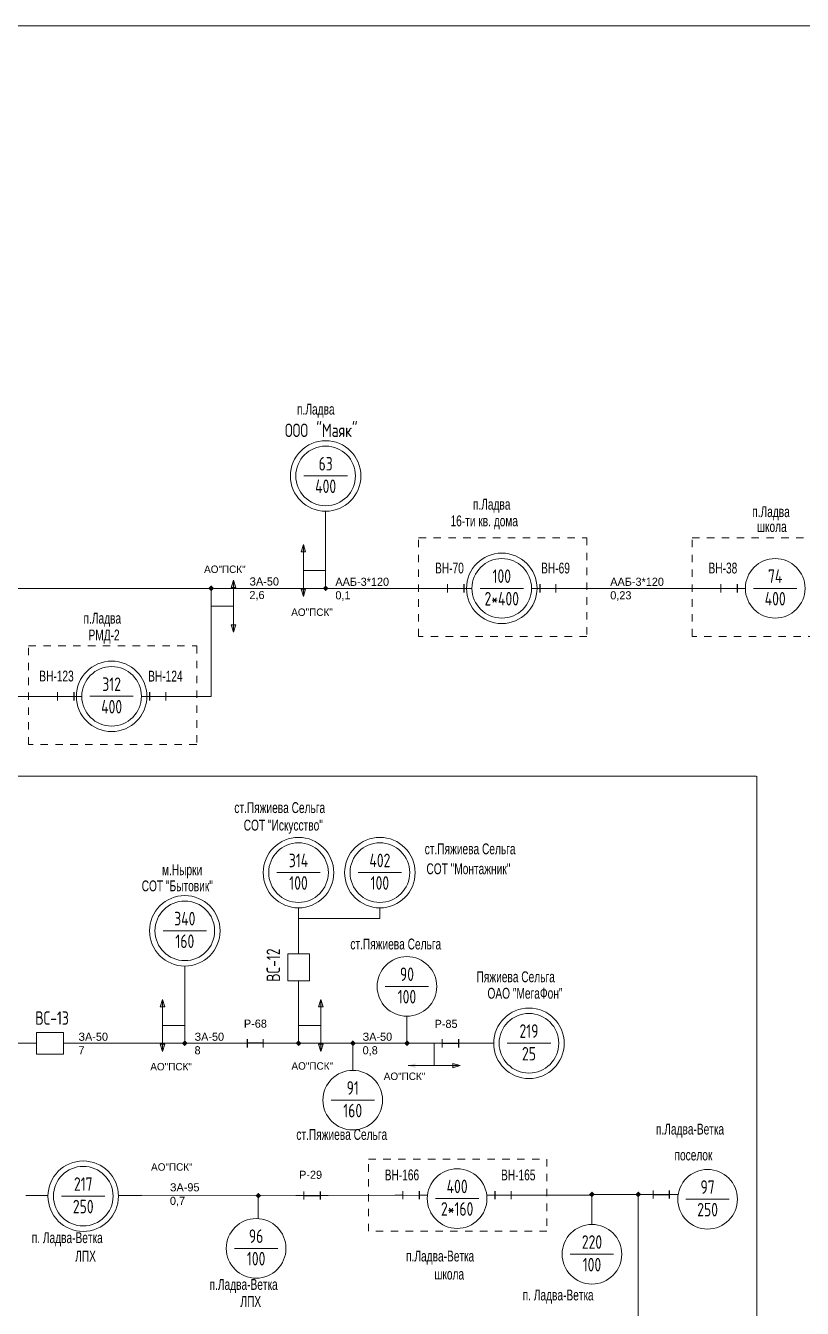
# Model space of a CAD drawing. Header units: millimetres. Extents: x 761 to 2477, y -1102 to -145.
# Drawn here: x 1153.2 to 1257.7, y -977.4 to -804.8 of the extents above; entities that cross this region are included whole.
import ezdxf
from ezdxf.enums import TextEntityAlignment as Align

# ---------------------------------------------------------------- set-up
doc = ezdxf.new("R2010")
doc.units = ezdxf.units.MM
doc.linetypes.add('JIS_02_1.0', pattern=[2, 1, -1])
for name, color, linetype, lineweight in [('10_КВ', 250, 'Continuous', 18), ('АТРИБУТЫ', 7, 'Continuous', 13), ('РАЗЪЕД_РУБИЛЬН', 150, 'Continuous', 13), ('ТЕКСТ', 7, 'Continuous', 13)]:
    doc.layers.add(name, color=color, linetype=linetype, lineweight=lineweight)
doc.layers.add('Слой1', color=7, linetype='Continuous', lineweight=13, plot=False)
doc.layers.add('СХ_ОПЕРАТИВНАЯ', color=10, linetype='Continuous')
doc.layers.add('ШУНТ_РАЗЪЕД', color=161, linetype='Continuous')
doc.styles.add('ATTRIB', font='txt.shx', dxfattribs={"width": 0.7, "height": 5})
doc.styles.add('ТЕКСТ_МОДЕЛИ', font='txt.shx', dxfattribs={"width": 0.7, "height": 5})

# ---------------------------------------------------------------- blocks, each defined once
blk = doc.blocks.new('ВЫКЛ_НАГРУЗКИ')
at = {"color": 0, "linetype": 'ByBlock'}
for p, q in [((0, 0), (0, -3)), ((0, -9), (0, -12))]:
    blk.add_line(p, q, dxfattribs=at)
at = {"layer": 'РАЗЪЕД_РУБИЛЬН', "color": 0, "linetype": 'ByBlock'}
blk.add_line((-1.5, -3), (1.5, -3), dxfattribs=at)
at = {"layer": 'СХ_ОПЕРАТИВНАЯ', "color": 0, "linetype": 'ByBlock'}
blk.add_line((-1.5, -9), (1.5, -9), dxfattribs=at)
at = {"layer": 'РАЗЪЕД_РУБИЛЬН', "color": 7, "style": 'ATTRIB', "width": 0.7}
blk.add_attdef('ДИСП_НОМ', text='', height=5, dxfattribs=at).set_placement((-4.75, -6), align=Align.MIDDLE_RIGHT)
at = {"layer": 'РАЗЪЕД_РУБИЛЬН', "color": 7, "style": 'ATTRIB', "width": 0.7, "flags": 1}
blk.add_attdef('КОД', text='', height=5, dxfattribs=at).set_placement((-4.75, -12), align=Align.MIDDLE_RIGHT)
blk = doc.blocks.new('ТРАНСФ_ПОДСТ')
at = {"color": 7}
blk.add_line((-8, -11), (8, -11), dxfattribs=at)
at = {"color": 0}
blk.add_circle((0, -11), 11, dxfattribs=at)
at = {"layer": 'АТРИБУТЫ', "style": 'ATTRIB', "width": 0.7, "flags": 4}
for tag, p in [('OBOZN', (0, -9)), ('MOCHNOCT', (0, -17.33))]:
    blk.add_attdef(tag, text='', height=5, dxfattribs=at).set_placement(p, align=Align.CENTER)
at = {"layer": 'АТРИБУТЫ', "style": 'ТЕКСТ_МОДЕЛИ', "width": 0.7}
blk.add_attdef('MESTO_1', text='', height=5, dxfattribs=at).set_placement((14, -11), align=Align.BOTTOM_LEFT)
blk.add_attdef('MESTO_2', text='', height=5, dxfattribs=at).set_placement((14, -12), align=Align.TOP_LEFT)
blk = doc.blocks.new('ОТВЕТВЛЕНИЕ')
at = {"color": 0, "linetype": 'ByBlock'}
blk.add_solid([(0, 1.06), (1.06, 0), (-1.06, 0), (0, -1.06)], dxfattribs=at)
blk = doc.blocks.new('ВЫКЛЮЧАТЕЛЬ')
at = {"color": 0, "linetype": 'ByBlock'}
for p, q in [((0, 0), (0, -3)), ((0, -13), (0, -16))]:
    blk.add_line(p, q, dxfattribs=at)
blk.add_lwpolyline([(-4, -3), (4, -3), (4, -13), (-4, -13)], close=True, dxfattribs=at)
at = {"layer": 'АТРИБУТЫ', "style": 'ATTRIB', "width": 0.7}
blk.add_attdef('ДИСП_НОМ', text='', height=5, dxfattribs=at).set_placement((-6, -8), align=Align.MIDDLE_RIGHT)
at = {"layer": 'АТРИБУТЫ', "style": 'ATTRIB', "width": 0.7, "flags": 1}
blk.add_attdef('КОД', text='', height=5, dxfattribs=at).set_placement((-6, -14), align=Align.MIDDLE_RIGHT)
blk = doc.blocks.new('РАЗЪЕДИНИТЕЛЬ')
at = {"color": 0, "linetype": 'ByBlock'}
for p, q in [((0, 0), (0, -3)), ((0, -9), (0, -12))]:
    blk.add_line(p, q, dxfattribs=at)
at = {"layer": 'РАЗЪЕД_РУБИЛЬН', "color": 0, "linetype": 'ByBlock'}
blk.add_line((-1.5, -3), (1.5, -3), dxfattribs=at)
at = {"layer": 'СХ_ОПЕРАТИВНАЯ', "color": 0, "linetype": 'ByBlock'}
blk.add_line((-1.5, -9), (1.5, -9), dxfattribs=at)
at = {"layer": 'ШУНТ_РАЗЪЕД', "color": 0}
blk.add_line((0, -3), (0, -9), dxfattribs=at)
at = {"layer": 'РАЗЪЕД_РУБИЛЬН', "color": 7, "style": 'ATTRIB', "width": 0.7}
blk.add_attdef('ДИСП_НОМ', text='', height=5, dxfattribs=at).set_placement((-4.75, -6), align=Align.MIDDLE_RIGHT)
at = {"layer": 'РАЗЪЕД_РУБИЛЬН', "color": 7, "style": 'ATTRIB', "width": 0.7, "flags": 1}
blk.add_attdef('КОД', text='', height=5, dxfattribs=at).set_placement((-4.75, -12), align=Align.MIDDLE_RIGHT)

msp = doc.modelspace()

# ---------------------------------------------------------------- hatches: boundary and pattern name
at = {"layer": '10_КВ'}
h = msp.add_hatch(color=256, dxfattribs=at)
h.paths.add_polyline_path([(1190.58, -874.61), (1190.58, -875.61), (1190.88, -875.61)])
h.paths.add_polyline_path([(1190.58, -874.61), (1190.28, -875.61), (1190.58, -875.61)])
h.paths.add_polyline_path([(1190.88, -880.61), (1190.58, -880.61), (1190.58, -881.61)])
h.paths.add_polyline_path([(1190.58, -880.61), (1190.28, -880.61), (1190.58, -881.61)])
h = msp.add_hatch(color=256, dxfattribs=at)
h.paths.add_polyline_path([(1181.18, -879.39), (1181.18, -880.39), (1180.88, -880.39)])
h.paths.add_polyline_path([(1181.18, -879.39), (1181.48, -880.39), (1181.18, -880.39)])
h.paths.add_polyline_path([(1180.88, -885.39), (1181.18, -885.39), (1181.18, -886.39)])
h.paths.add_polyline_path([(1181.18, -885.39), (1181.48, -885.39), (1181.18, -886.39)])
h = msp.add_hatch(color=256, dxfattribs=at)
h.paths.add_polyline_path([(1171.64, -935.82), (1171.64, -936.82), (1171.94, -936.82)])
h.paths.add_polyline_path([(1171.64, -935.82), (1171.34, -936.82), (1171.64, -936.82)])
h.paths.add_polyline_path([(1171.94, -941.82), (1171.64, -941.82), (1171.64, -942.82)])
h.paths.add_polyline_path([(1171.64, -941.82), (1171.34, -941.82), (1171.64, -942.82)])
h = msp.add_hatch(color=256, dxfattribs=at)
h.paths.add_polyline_path([(1192.93, -935.82), (1192.93, -936.82), (1192.63, -936.82)])
h.paths.add_polyline_path([(1192.93, -935.82), (1193.23, -936.82), (1192.93, -936.82)])
h.paths.add_polyline_path([(1192.63, -941.82), (1192.93, -941.82), (1192.93, -942.82)])
h.paths.add_polyline_path([(1192.93, -941.82), (1193.23, -941.82), (1192.93, -942.82)])
h = msp.add_hatch(color=256, dxfattribs=at)
h.paths.add_polyline_path([(1211.66, -944.71), (1210.66, -944.71), (1210.66, -944.41)])
h.paths.add_polyline_path([(1211.66, -944.71), (1210.66, -945.01), (1210.66, -944.71)])
h.paths.add_polyline_path([(1205.66, -944.41), (1205.66, -944.71), (1204.66, -944.71)])
h.paths.add_polyline_path([(1204.66, -944.71), (1205.66, -944.71), (1205.66, -945.01)])

# ---------------------------------------------------------------- linework, layer by layer
for p, q in [((1193.58, -880.11), (1193.58, -870.11)), ((1190.58, -874.61), (1190.28, -875.61)), ((1190.58, -881.61), (1190.58, -874.61)), ((1190.58, -874.61), (1190.88, -875.61)), ((1190.28, -875.61), (1190.88, -875.61)), ((1190.58, -878.11), (1193.58, -878.11)), ((1181.18, -879.39), (1180.88, -880.39)), ((1181.18, -886.39), (1181.18, -879.39)), ((1181.18, -879.39), (1181.48, -880.39)), ((1151.48, -880.5), (1178.18, -880.5)), ((1178.18, -895.03), (1178.18, -880.5)), ((1178.57, -880.5), (1193.57, -880.5)), ((1181.48, -880.39), (1180.88, -880.39)), ((1190.58, -881.61), (1190.28, -880.61)), ((1190.28, -880.61), (1190.88, -880.61)), ((1190.58, -881.61), (1190.88, -880.61)), ((1193.57, -880.5), (1208.88, -880.5)), ((1209.97, -880.5), (1212.16, -880.5)), ((1222.36, -880.5), (1224.55, -880.5)), ((1225.64, -880.5), (1245.64, -880.5)), ((1246.74, -880.5), (1248.93, -880.5)), ((1181.18, -882.89), (1178.18, -882.89)), ((1181.18, -886.39), (1180.88, -885.39)), ((1181.48, -885.39), (1180.88, -885.39)), ((1181.18, -886.39), (1181.48, -885.39)), ((1141.42, -895.03), (1156.42, -895.03)), ((1157.51, -895.03), (1159.7, -895.03)), ((1169.9, -895.03), (1172.09, -895.03)), ((1173.18, -895.03), (1178.18, -895.03)), ((1098.27, -905.78), (1251.47, -905.78)), ((1251.56, -905.78), (1251.56, -1009.53)), ((1189.93, -924.94), (1189.93, -923.48)), ((1189.93, -928.59), (1189.93, -924.94)), ((1189.93, -924.94), (1200.87, -924.94)), ((1200.87, -924.94), (1200.87, -923.48)), ((1174.64, -941.32), (1174.64, -931.32)), ((1189.93, -941.71), (1189.93, -934.42)), ((1171.64, -935.82), (1171.34, -936.82)), ((1171.34, -936.82), (1171.94, -936.82)), ((1171.64, -942.82), (1171.64, -935.82)), ((1171.64, -935.82), (1171.94, -936.82)), ((1192.93, -935.82), (1192.63, -936.82)), ((1193.23, -936.82), (1192.63, -936.82)), ((1192.93, -942.82), (1192.93, -935.82)), ((1192.93, -935.82), (1193.23, -936.82)), ((1204.51, -941.71), (1204.51, -938.06)), ((1171.64, -939.32), (1174.64, -939.32)), ((1192.93, -939.32), (1189.93, -939.32)), ((1142.65, -941.71), (1153.58, -941.71)), ((1159.42, -941.71), (1174.42, -941.71)), ((1171.64, -942.82), (1171.34, -941.82)), ((1171.34, -941.82), (1171.94, -941.82)), ((1171.64, -942.82), (1171.94, -941.82)), ((1174.63, -941.71), (1181.92, -941.71)), ((1186.29, -941.71), (1189.93, -941.71)), ((1189.93, -941.71), (1197.22, -941.71)), ((1192.93, -942.82), (1192.63, -941.82)), ((1193.23, -941.82), (1192.63, -941.82)), ((1192.93, -942.82), (1193.23, -941.82)), ((1197.22, -941.71), (1204.51, -941.71)), ((1197.22, -945.35), (1197.22, -941.71)), ((1204.51, -941.71), (1208.16, -941.71)), ((1208.16, -944.71), (1208.16, -941.71)), ((1212.53, -941.71), (1216.18, -941.71)), ((1204.66, -944.71), (1211.66, -944.71)), ((1211.66, -944.71), (1210.66, -944.41)), ((1210.66, -945.01), (1210.66, -944.41)), ((1211.66, -944.71), (1210.66, -945.01)), ((1153.25, -962.19), (1156.25, -962.19)), ((1168.82, -962.17), (1165.72, -962.18)), ((1168.81, -962.16), (1184.14, -962.21)), ((1184.52, -962.21), (1184.52, -962.21)), ((1184.52, -965.3), (1184.52, -962.35)), ((1218.54, -962.15), (1216.35, -962.15)), ((1219.63, -962.15), (1229.35, -962.15)), ((1229.38, -962.05), (1237.17, -962.05)), ((1229.39, -966.08), (1229.39, -962.43))]:
    msp.add_line(p, q, dxfattribs=at)
at = {"layer": '10_КВ', "color": 7, "ltscale": 100}
for p, q in [((1206.18, -962.15), (1184.52, -962.21)), ((1235.62, -1002.24), (1235.62, -962.25))]:
    msp.add_line(p, q, dxfattribs=at)
at = {"layer": '10_КВ', "linetype": 'JIS_02_1.0'}
for points in [[(1206.08, -873.71), (1228.71, -873.71), (1228.71, -886.97), (1206.08, -886.97)], [(1242.85, -873.71), (1265.47, -873.71), (1265.47, -886.97), (1242.85, -886.97)], [(1153.62, -888.25), (1176.24, -888.25), (1176.24, -901.51), (1153.62, -901.51)], [(1199.33, -966.99), (1199.33, -957.28), (1223.33, -957.28), (1223.33, -966.99)]]:
    msp.add_lwpolyline(points, close=True, dxfattribs=at)
at = {"layer": '10_КВ'}
for centre in [(1193.58, -865.38), (1217.26, -880.5), (1164.8, -895.03), (1189.93, -918.75), (1200.87, -918.75), (1174.64, -926.58), (1220.92, -941.71), (1160.98, -962.28)]:
    msp.add_circle(centre, 4.74, dxfattribs=at)
at = {"layer": 'Слой1', "color": 3}
for points in [[(1005.25, -804.8), (1425.25, -804.8), (1425.25, -507.8), (1005.25, -507.8)], [(1005.25, -1101.8), (1425.25, -1101.8), (1425.25, -804.8), (1005.25, -804.8)]]:
    msp.add_lwpolyline(points, close=True, dxfattribs=at)

# ---------------------------------------------------------------- block references
at = {"layer": '10_КВ'}
ref = msp.add_blockref('ТРАНСФ_ПОДСТ', (1193.58, -861.37), dxfattribs=dict(at, xscale=0.3645000000000209, yscale=0.3645000000000209, zscale=0.3645000000000209))
ref.add_attrib('MESTO_1', 'п.Ладва', dxfattribs={"layer": 'АТРИБУТЫ', "height": 1.458, "width": 0.7}).set_placement((1189.73, -857.56), align=Align.BOTTOM_LEFT)
ref.add_attrib('MESTO_2', 'ООО "Маяк"', dxfattribs={"layer": 'АТРИБУТЫ', "height": 1.823, "style": 'ТЕКСТ_МОДЕЛИ', "width": 0.7}).set_placement((1188.1, -858.33), align=Align.TOP_LEFT)
ref.add_attrib('OBOZN', '63', dxfattribs={"layer": 'АТРИБУТЫ', "height": 1.823, "style": 'ATTRIB', "width": 0.7, "flags": 4}).set_placement((1193.58, -864.65), align=Align.CENTER)
ref.add_attrib('MOCHNOCT', '400', dxfattribs={"layer": 'АТРИБУТЫ', "height": 1.823, "style": 'ATTRIB', "width": 0.7, "flags": 4}).set_placement((1193.58, -867.68), align=Align.CENTER)
ref = msp.add_blockref('ТРАНСФ_ПОДСТ', (1217.26, -876.49), dxfattribs=dict(at, xscale=0.3645000000000209, yscale=0.3645000000000209, zscale=0.3645000000000209))
ref.add_attrib('MESTO_1', 'п.Ладва', dxfattribs={"layer": 'АТРИБУТЫ', "height": 1.458, "width": 0.7}).set_placement((1213.38, -870.35), align=Align.BOTTOM_LEFT)
ref.add_attrib('MESTO_2', '16-ти кв. дома', dxfattribs={"layer": 'АТРИБУТЫ', "height": 1.458, "width": 0.7}).set_placement((1210.37, -870.7), align=Align.TOP_LEFT)
ref.add_attrib('OBOZN', '100', dxfattribs={"layer": 'АТРИБУТЫ', "height": 1.823, "style": 'ATTRIB', "width": 0.7, "flags": 4}).set_placement((1217.26, -879.77), align=Align.CENTER)
ref.add_attrib('MOCHNOCT', '2*400', dxfattribs={"layer": 'АТРИБУТЫ', "height": 1.823, "style": 'ATTRIB', "width": 0.7, "flags": 4}).set_placement((1217.26, -882.81), align=Align.CENTER)
ref = msp.add_blockref('ТРАНСФ_ПОДСТ', (1254.03, -876.49), dxfattribs=dict(at, xscale=0.3645000000000209, yscale=0.3645000000000209, zscale=0.3645000000000209))
ref.add_attrib('MESTO_1', 'п.Ладва', dxfattribs={"layer": 'АТРИБУТЫ', "height": 1.458, "width": 0.7}).set_placement((1250.94, -871.35), align=Align.BOTTOM_LEFT)
ref.add_attrib('MESTO_2', 'школа', dxfattribs={"layer": 'АТРИБУТЫ', "height": 1.458, "width": 0.7}).set_placement((1251.57, -871.46), align=Align.TOP_LEFT)
ref.add_attrib('OBOZN', '74', dxfattribs={"layer": 'АТРИБУТЫ', "height": 1.823, "style": 'ATTRIB', "width": 0.7, "flags": 4}).set_placement((1254.03, -879.77), align=Align.CENTER)
ref.add_attrib('MOCHNOCT', '400', dxfattribs={"layer": 'АТРИБУТЫ', "height": 1.823, "style": 'ATTRIB', "width": 0.7, "flags": 4}).set_placement((1254.03, -882.81), align=Align.CENTER)
ref = msp.add_blockref('ВЫКЛ_НАГРУЗКИ', (1208.88, -880.5), dxfattribs=dict(at, xscale=-0.3644999999999996, yscale=0.3644999999999996, zscale=0.3645, rotation=90))
ref.add_attrib('ДИСП_НОМ', 'ВН-70', dxfattribs={"layer": 'РАЗЪЕД_РУБИЛЬН', "color": 7, "height": 1.458, "width": 0.7}).set_placement((1212.16, -877.77), align=Align.MIDDLE_RIGHT)
ref = msp.add_blockref('ВЫКЛ_НАГРУЗКИ', (1225.64, -880.5), dxfattribs=dict(at, xscale=0.3644999999999996, yscale=0.3644999999999996, zscale=0.3644999999999996, rotation=270))
ref.add_attrib('ДИСП_НОМ', 'ВН-69', dxfattribs={"layer": 'РАЗЪЕД_РУБИЛЬН', "color": 7, "height": 1.458, "width": 0.7}).set_placement((1224.49, -877.77), align=Align.MIDDLE)
ref = msp.add_blockref('ВЫКЛ_НАГРУЗКИ', (1245.64, -880.5), dxfattribs=dict(at, xscale=-0.3644999999999996, yscale=0.3644999999999996, zscale=0.3645, rotation=90))
ref.add_attrib('ДИСП_НОМ', 'ВН-38', dxfattribs={"layer": 'РАЗЪЕД_РУБИЛЬН', "color": 7, "height": 1.458, "width": 0.7}).set_placement((1248.93, -877.77), align=Align.MIDDLE_RIGHT)
at = {"layer": '10_КВ', "xscale": 0.3645000000000209, "yscale": 0.3645000000000209, "zscale": 0.3645000000000209}
for p in [(1178.18, -880.5), (1193.58, -880.5), (1174.64, -941.71), (1189.93, -941.71), (1197.24, -941.71), (1204.53, -941.71), (1184.53, -962.21), (1229.39, -962.05), (1235.62, -962.05)]:
    msp.add_blockref('ОТВЕТВЛЕНИЕ', p, dxfattribs=at)
at = {"layer": '10_КВ'}
ref = msp.add_blockref('ТРАНСФ_ПОДСТ', (1164.8, -891.02), dxfattribs=dict(at, xscale=0.3645000000000209, yscale=0.3645000000000209, zscale=0.3645000000000209))
ref.add_attrib('MESTO_1', 'п.Ладва', dxfattribs={"layer": 'АТРИБУТЫ', "height": 1.458, "width": 0.7}).set_placement((1161.02, -885.68), align=Align.BOTTOM_LEFT)
ref.add_attrib('MESTO_2', 'РМД-2', dxfattribs={"layer": 'АТРИБУТЫ', "height": 1.458, "width": 0.7}).set_placement((1161.69, -886.05), align=Align.TOP_LEFT)
ref.add_attrib('OBOZN', '312', dxfattribs={"layer": 'АТРИБУТЫ', "height": 1.823, "style": 'ATTRIB', "width": 0.7, "flags": 4}).set_placement((1164.8, -894.31), align=Align.CENTER)
ref.add_attrib('MOCHNOCT', '400', dxfattribs={"layer": 'АТРИБУТЫ', "height": 1.823, "style": 'ATTRIB', "width": 0.7, "flags": 4}).set_placement((1164.8, -897.34), align=Align.CENTER)
ref = msp.add_blockref('ВЫКЛ_НАГРУЗКИ', (1156.42, -895.03), dxfattribs=dict(at, xscale=-0.3644999999999996, yscale=0.3644999999999996, zscale=0.3645, rotation=90))
ref.add_attrib('ДИСП_НОМ', 'ВН-123', dxfattribs={"layer": 'РАЗЪЕД_РУБИЛЬН', "color": 7, "height": 1.458, "width": 0.7}).set_placement((1159.7, -892.3), align=Align.MIDDLE_RIGHT)
ref = msp.add_blockref('ВЫКЛ_НАГРУЗКИ', (1173.18, -895.03), dxfattribs=dict(at, xscale=0.3644999999999996, yscale=0.3644999999999996, zscale=0.3644999999999996, rotation=270))
ref.add_attrib('ДИСП_НОМ', 'ВН-124', dxfattribs={"layer": 'РАЗЪЕД_РУБИЛЬН', "color": 7, "height": 1.458, "width": 0.7}).set_placement((1172.03, -892.3), align=Align.MIDDLE)
ref = msp.add_blockref('ТРАНСФ_ПОДСТ', (1189.93, -914.74), dxfattribs=dict(at, xscale=0.3645000000000209, yscale=0.3645000000000209, zscale=0.3645000000000209))
ref.add_attrib('MESTO_1', 'ст.Пяжиева Сельга', dxfattribs={"layer": 'АТРИБУТЫ', "height": 1.458, "width": 0.7}).set_placement((1181.3, -911.17), align=Align.BOTTOM_LEFT)
ref.add_attrib('MESTO_2', 'СОТ "Искусство"', dxfattribs={"layer": 'АТРИБУТЫ', "height": 1.458, "width": 0.7}).set_placement((1182.56, -911.63), align=Align.TOP_LEFT)
ref.add_attrib('OBOZN', '314', dxfattribs={"layer": 'АТРИБУТЫ', "height": 1.823, "style": 'ATTRIB', "width": 0.7, "flags": 4}).set_placement((1189.93, -918.02), align=Align.CENTER)
ref.add_attrib('MOCHNOCT', '100', dxfattribs={"layer": 'АТРИБУТЫ', "height": 1.823, "style": 'ATTRIB', "width": 0.7, "flags": 4}).set_placement((1189.93, -921.05), align=Align.CENTER)
ref = msp.add_blockref('ТРАНСФ_ПОДСТ', (1200.87, -914.74), dxfattribs=dict(at, xscale=0.3645000000000209, yscale=0.3645000000000209, zscale=0.3645000000000209))
ref.add_attrib('MESTO_1', 'ст.Пяжиева Сельга', dxfattribs={"layer": 'АТРИБУТЫ', "height": 1.458, "width": 0.7}).set_placement((1206.9, -916.72), align=Align.BOTTOM_LEFT)
ref.add_attrib('MESTO_2', 'СОТ "Монтажник"', dxfattribs={"layer": 'АТРИБУТЫ', "height": 1.458, "width": 0.7}).set_placement((1207.13, -917.5), align=Align.TOP_LEFT)
ref.add_attrib('OBOZN', '402', dxfattribs={"layer": 'АТРИБУТЫ', "height": 1.823, "style": 'ATTRIB', "width": 0.7, "flags": 4}).set_placement((1200.87, -918.02), align=Align.CENTER)
ref.add_attrib('MOCHNOCT', '100', dxfattribs={"layer": 'АТРИБУТЫ', "height": 1.823, "style": 'ATTRIB', "width": 0.7, "flags": 4}).set_placement((1200.87, -921.05), align=Align.CENTER)
ref = msp.add_blockref('ТРАНСФ_ПОДСТ', (1174.64, -922.57), dxfattribs=dict(at, xscale=0.3645000000000209, yscale=0.3645000000000209, zscale=0.3645000000000209))
ref.add_attrib('MESTO_1', 'м.Нырки', dxfattribs={"layer": 'АТРИБУТЫ', "height": 1.458, "width": 0.7}).set_placement((1171.58, -919.53), align=Align.BOTTOM_LEFT)
ref.add_attrib('MESTO_2', 'СОТ "Бытовик"', dxfattribs={"layer": 'АТРИБУТЫ', "height": 1.458, "width": 0.7}).set_placement((1168.84, -919.8), align=Align.TOP_LEFT)
ref.add_attrib('OBOZN', '340', dxfattribs={"layer": 'АТРИБУТЫ', "height": 1.823, "style": 'ATTRIB', "width": 0.7, "flags": 4}).set_placement((1174.64, -925.85), align=Align.CENTER)
ref.add_attrib('MOCHNOCT', '160', dxfattribs={"layer": 'АТРИБУТЫ', "height": 1.823, "style": 'ATTRIB', "width": 0.7, "flags": 4}).set_placement((1174.64, -928.89), align=Align.CENTER)
ref = msp.add_blockref('ТРАНСФ_ПОДСТ', (1204.51, -930.05), dxfattribs=dict(at, xscale=0.3645000000000209, yscale=0.3645000000000209, zscale=0.3645000000000209))
ref.add_attrib('MESTO_1', 'ст.Пяжиева Сельга', dxfattribs={"layer": 'АТРИБУТЫ', "height": 1.458, "width": 0.7}).set_placement((1196.9, -929.52), align=Align.BOTTOM_LEFT)
ref.add_attrib('OBOZN', '90', dxfattribs={"layer": 'АТРИБУТЫ', "height": 1.823, "style": 'ATTRIB', "width": 0.7, "flags": 4}).set_placement((1204.51, -933.33), align=Align.CENTER)
ref.add_attrib('MOCHNOCT', '100', dxfattribs={"layer": 'АТРИБУТЫ', "height": 1.823, "style": 'ATTRIB', "width": 0.7, "flags": 4}).set_placement((1204.51, -936.36), align=Align.CENTER)
ref = msp.add_blockref('ВЫКЛЮЧАТЕЛЬ', (1189.93, -928.59), dxfattribs=dict(at, xscale=-0.3645000000000209, yscale=0.3644999999999996, zscale=0.3645))
ref.add_attrib('ДИСП_НОМ', 'ВС-12', dxfattribs={"layer": 'АТРИБУТЫ', "height": 1.823, "rotation": 90, "style": 'ATTRIB', "width": 0.7}).set_placement((1186.54, -928.95), align=Align.MIDDLE_RIGHT)
ref = msp.add_blockref('ТРАНСФ_ПОДСТ', (1220.92, -937.7), dxfattribs=dict(at, xscale=0.3645000000000209, yscale=0.3645000000000209, zscale=0.3645000000000209))
ref.add_attrib('MESTO_1', 'Пяжиева Сельга', dxfattribs={"layer": 'АТРИБУТЫ', "height": 1.458, "width": 0.7}).set_placement((1213.87, -933.93), align=Align.BOTTOM_LEFT)
ref.add_attrib('MESTO_2', 'ОАО "МегаФон"', dxfattribs={"layer": 'АТРИБУТЫ', "height": 1.458, "width": 0.7}).set_placement((1215.34, -934.25), align=Align.TOP_LEFT)
ref.add_attrib('OBOZN', '219', dxfattribs={"layer": 'АТРИБУТЫ', "height": 1.823, "style": 'ATTRIB', "width": 0.7, "flags": 4}).set_placement((1220.92, -940.98), align=Align.CENTER)
ref.add_attrib('MOCHNOCT', '25', dxfattribs={"layer": 'АТРИБУТЫ', "height": 1.823, "style": 'ATTRIB', "width": 0.7, "flags": 4}).set_placement((1220.92, -944.02), align=Align.CENTER)
ref = msp.add_blockref('ВЫКЛЮЧАТЕЛЬ', (1159.42, -941.71), dxfattribs=dict(at, xscale=-0.3644999999999996, yscale=0.3644999999999996, zscale=0.3645, rotation=270))
ref.add_attrib('ДИСП_НОМ', 'ВС-13', dxfattribs={"layer": 'АТРИБУТЫ', "height": 1.823, "style": 'ATTRIB', "width": 0.7}).set_placement((1159.05, -938.31), align=Align.MIDDLE_RIGHT)
at = {"layer": '10_КВ', "yscale": 0.3644999999999996}
for p, xscale, zscale, rotation in [((1186.29, -941.71), 0.3644999999999996, 0.3644999999999996, 270), ((1208.16, -941.71), -0.3644999999999996, 0.3645, 90), ((1189.56, -962.19), -0.3644999999999996, 0.3645, 90), ((1236.51, -962.05), -0.3644999999999996, 0.3645, 90)]:
    msp.add_blockref('РАЗЪЕДИНИТЕЛЬ', p, dxfattribs=dict(at, xscale=xscale, zscale=zscale, rotation=rotation))
at = {"layer": '10_КВ'}
ref = msp.add_blockref('ТРАНСФ_ПОДСТ', (1197.22, -945.35), dxfattribs=dict(at, xscale=0.3645000000000209, yscale=0.3645000000000209, zscale=0.3645000000000209))
ref.add_attrib('MESTO_1', 'ст.Пяжиева Сельга', dxfattribs={"layer": 'АТРИБУТЫ', "height": 1.458, "width": 0.7}).set_placement((1189.64, -955.14), align=Align.BOTTOM_LEFT)
ref.add_attrib('OBOZN', '91', dxfattribs={"layer": 'АТРИБУТЫ', "height": 1.823, "style": 'ATTRIB', "width": 0.7, "flags": 4}).set_placement((1197.22, -948.63), align=Align.CENTER)
ref.add_attrib('MOCHNOCT', '160', dxfattribs={"layer": 'АТРИБУТЫ', "height": 1.823, "style": 'ATTRIB', "width": 0.7, "flags": 4}).set_placement((1197.22, -951.67), align=Align.CENTER)
ref = msp.add_blockref('ТРАНСФ_ПОДСТ', (1244.94, -958.68), dxfattribs=dict(at, xscale=0.3645000000000209, yscale=0.3645000000000209, zscale=0.3645000000000209))
ref.add_attrib('MESTO_1', 'п.Ладва-Ветка', dxfattribs={"layer": 'АТРИБУТЫ', "height": 1.458, "width": 0.7}).set_placement((1237.99, -954.42), align=Align.BOTTOM_LEFT)
ref.add_attrib('MESTO_2', 'поселок', dxfattribs={"layer": 'АТРИБУТЫ', "height": 1.458, "width": 0.7}).set_placement((1240.49, -956.01), align=Align.TOP_LEFT)
ref.add_attrib('OBOZN', '97', dxfattribs={"layer": 'АТРИБУТЫ', "height": 1.823, "style": 'ATTRIB', "width": 0.7, "flags": 4}).set_placement((1244.94, -961.96), align=Align.CENTER)
ref.add_attrib('MOCHNOCT', '250', dxfattribs={"layer": 'АТРИБУТЫ', "height": 1.823, "style": 'ATTRIB', "width": 0.7, "flags": 4}).set_placement((1244.94, -965), align=Align.CENTER)
ref = msp.add_blockref('ТРАНСФ_ПОДСТ', (1160.98, -958.27), dxfattribs=dict(at, xscale=0.3645000000000209, yscale=0.3645000000000209, zscale=0.3645000000000209))
ref.add_attrib('MESTO_1', 'п. Ладва-Ветка', dxfattribs={"layer": 'АТРИБУТЫ', "height": 1.458, "width": 0.7}).set_placement((1154.06, -969.03), align=Align.BOTTOM_LEFT)
ref.add_attrib('MESTO_2', 'ЛПХ', dxfattribs={"layer": 'АТРИБУТЫ', "height": 1.458, "width": 0.7}).set_placement((1159.9, -969.62), align=Align.TOP_LEFT)
ref.add_attrib('OBOZN', '217', dxfattribs={"layer": 'АТРИБУТЫ', "height": 1.823, "style": 'ATTRIB', "width": 0.7, "flags": 4}).set_placement((1160.98, -961.56), align=Align.CENTER)
ref.add_attrib('MOCHNOCT', '250', dxfattribs={"layer": 'АТРИБУТЫ', "height": 1.823, "style": 'ATTRIB', "width": 0.7, "flags": 4}).set_placement((1160.98, -964.59), align=Align.CENTER)
ref = msp.add_blockref('ВЫКЛ_НАГРУЗКИ', (1202.86, -962.15), dxfattribs=dict(at, xscale=-0.3645000000000209, yscale=0.3644999999999996, zscale=0.3645, rotation=90))
ref.add_attrib('ДИСП_НОМ', 'ВН-166', dxfattribs={"layer": 'РАЗЪЕД_РУБИЛЬН', "color": 7, "height": 1.458, "width": 0.7}).set_placement((1206.15, -959.42), align=Align.MIDDLE_RIGHT)
ref = msp.add_blockref('ТРАНСФ_ПОДСТ', (1211.26, -958.59), dxfattribs=dict(at, xscale=0.3645000000000209, yscale=0.3645000000000209, zscale=0.3645000000000209))
ref.add_attrib('MESTO_1', 'п.Ладва-Ветка', dxfattribs={"layer": 'АТРИБУТЫ', "height": 1.458, "width": 0.7}).set_placement((1204.39, -971.5), align=Align.BOTTOM_LEFT)
ref.add_attrib('MESTO_2', 'школа', dxfattribs={"layer": 'АТРИБУТЫ', "height": 1.458, "width": 0.7}).set_placement((1208.19, -972.03), align=Align.TOP_LEFT)
ref.add_attrib('OBOZN', '400', dxfattribs={"layer": 'АТРИБУТЫ', "height": 1.823, "style": 'ATTRIB', "width": 0.7, "flags": 4}).set_placement((1211.26, -961.88), align=Align.CENTER)
ref.add_attrib('MOCHNOCT', '2*160', dxfattribs={"layer": 'АТРИБУТЫ', "height": 1.823, "style": 'ATTRIB', "width": 0.7, "flags": 4}).set_placement((1211.26, -964.91), align=Align.CENTER)
ref = msp.add_blockref('ВЫКЛ_НАГРУЗКИ', (1219.63, -962.15), dxfattribs=dict(at, xscale=0.3645000000000209, yscale=0.3645000000000209, zscale=0.3645000000000209, rotation=270))
ref.add_attrib('ДИСП_НОМ', 'ВН-165', dxfattribs={"layer": 'РАЗЪЕД_РУБИЛЬН', "color": 7, "height": 1.458, "width": 0.7}).set_placement((1221.79, -959.42), align=Align.MIDDLE_RIGHT)
ref = msp.add_blockref('ТРАНСФ_ПОДСТ', (1184.23, -965.29), dxfattribs=dict(at, xscale=0.3645000000000209, yscale=0.3645000000000209, zscale=0.3645000000000209))
ref.add_attrib('MESTO_1', 'п.Ладва-Ветка', dxfattribs={"layer": 'АТРИБУТЫ', "height": 1.458, "width": 0.7}).set_placement((1177.97, -975.32), align=Align.BOTTOM_LEFT)
ref.add_attrib('MESTO_2', 'ЛПХ', dxfattribs={"layer": 'АТРИБУТЫ', "height": 1.458, "width": 0.7}).set_placement((1182.11, -975.72), align=Align.TOP_LEFT)
ref.add_attrib('OBOZN', '96', dxfattribs={"layer": 'АТРИБУТЫ', "height": 1.823, "style": 'ATTRIB', "width": 0.7, "flags": 4}).set_placement((1184.23, -968.57), align=Align.CENTER)
ref.add_attrib('MOCHNOCT', '100', dxfattribs={"layer": 'АТРИБУТЫ', "height": 1.823, "style": 'ATTRIB', "width": 0.7, "flags": 4}).set_placement((1184.23, -971.6), align=Align.CENTER)
ref = msp.add_blockref('ТРАНСФ_ПОДСТ', (1229.39, -966.08), dxfattribs=dict(at, xscale=0.3645000000000209, yscale=0.3645000000000209, zscale=0.3645000000000209))
ref.add_attrib('MESTO_1', 'п. Ладва-Ветка', dxfattribs={"layer": 'АТРИБУТЫ', "height": 1.458, "width": 0.7}).set_placement((1220.07, -976.74), align=Align.BOTTOM_LEFT)
ref.add_attrib('OBOZN', '220', dxfattribs={"layer": 'АТРИБУТЫ', "height": 1.823, "style": 'ATTRIB', "width": 0.7, "flags": 4}).set_placement((1229.39, -969.36), align=Align.CENTER)
ref.add_attrib('MOCHNOCT', '100', dxfattribs={"layer": 'АТРИБУТЫ', "height": 1.823, "style": 'ATTRIB', "width": 0.7, "flags": 4}).set_placement((1229.39, -972.4), align=Align.CENTER)

# ---------------------------------------------------------------- texts
at = {"layer": 'ТЕКСТ'}
for s, insert, char_height, width, attachment_point in [('АО"ПСК"', (1182.82, -877.43), 1, 26.311, 3), ('ЗА-50\\P2,6', (1183.33, -879.03), 1.093, 7.0963, 1), ('ААБ-3*120\\P0,1', (1194.89, -879.07), 1.093, 6.7928, 1), ('ААБ-3*120\\P0,23', (1231.85, -879.07), 1.093, 6.7928, 1), ('АО"ПСК"', (1188.95, -883.21), 1, 26.311, 1), ('Р-68', (1182.59, -938.52), 1.093, 7.5651, 1), ('Р-85', (1208.23, -938.55), 1.093, 7.5651, 1), ('ЗА-50\\P7', (1160.34, -940.28), 1.093, 6.7928, 1), ('ЗА-50\\P8', (1175.95, -940.28), 1.093, 6.7928, 1), ('ЗА-50\\P0,8', (1198.55, -940.28), 1.093, 6.7928, 1), ('АО"ПСК"', (1170, -944.35), 1, 26.311, 1), ('АО"ПСК"', (1194.57, -944.26), 1, 26.311, 3), ('АО"ПСК"', (1201.39, -946.66), 1, 29.3414, 7), ('АО"ПСК"', (1170.1, -957.85), 1, 26.002, 1), ('Р-29', (1190.01, -958.85), 1.093, 7.5651, 1), ('ЗА-95\\P0,7', (1172.64, -960.54), 1.093, 6.7928, 1)]:
    msp.add_mtext(s, dxfattribs=dict(at, insert=insert, char_height=char_height, width=width, attachment_point=attachment_point))

doc.saveas('drawing.dxf')
